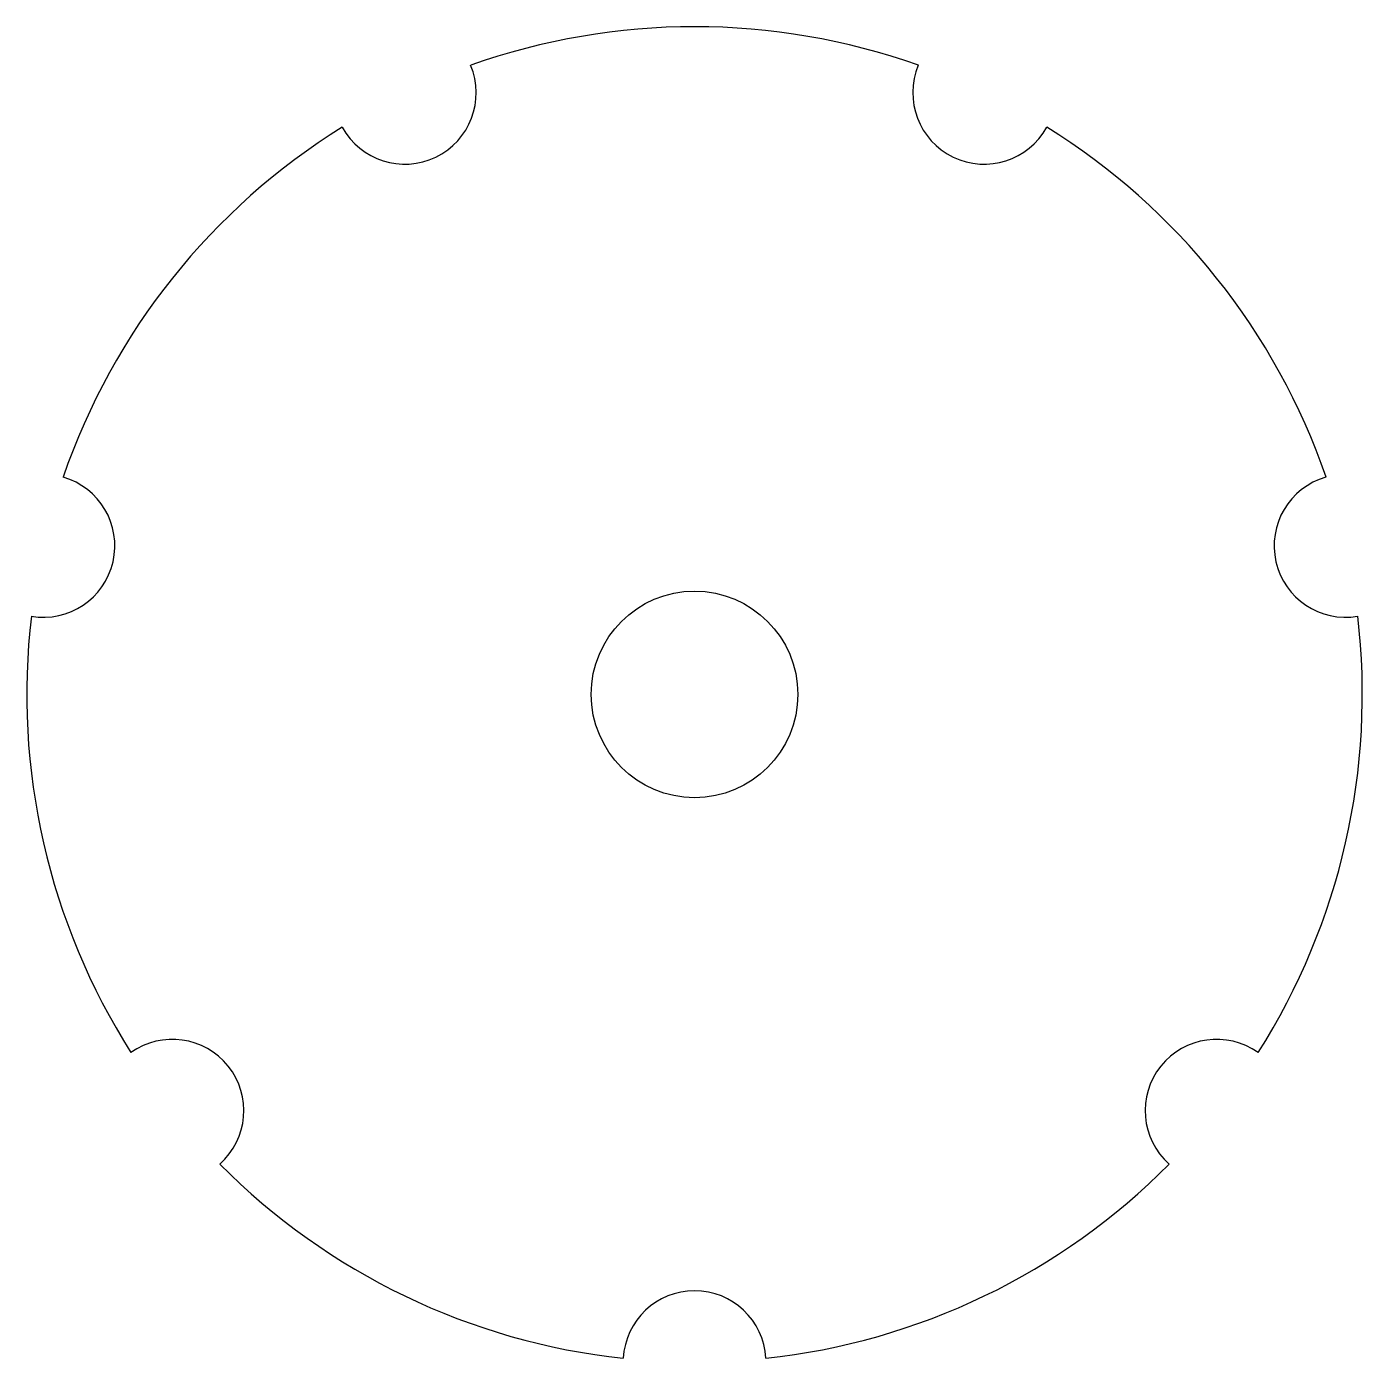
# Model space of a CAD drawing. Header units: millimetres. Extents: x 14.3 to 28.6, y 16.1 to 30.3.
import ezdxf

# ---------------------------------------------------------------- set-up
doc = ezdxf.new("R2010")
doc.units = ezdxf.units.MM
doc.header["$MEASUREMENT"] = 0

msp = doc.modelspace()

# ---------------------------------------------------------------- linework, layer by layer
msp.add_circle((21.442, 23.202), 1.1)
for centre, radius, start, end in [((21.442, 23.202), 7.11, 70.4131, 109.5869), ((18.357, 29.608), 0.76, 208.778, 22.6506), ((24.526, 29.608), 0.76, 157.3494, 331.222), ((21.442, 23.202), 7.11, 121.8416, 161.0155), ((21.442, 23.202), 7.11, 18.9845, 58.1584), ((14.51, 24.784), 0.76, 260.2065, 74.0792), ((28.373, 24.784), 0.76, 105.9208, 279.7935), ((21.442, 23.202), 7.11, 173.2702, 212.4441), ((21.442, 23.202), 7.11, 327.5559, 6.7298), ((15.883, 18.769), 0.76, 311.6351, 125.5077), ((27, 18.769), 0.76, 54.4923, 228.3649), ((21.442, 23.202), 7.11, 224.6988, 263.8726), ((21.442, 23.202), 7.11, 276.1274, 315.3012), ((21.442, 16.092), 0.76, 3.0637, 176.9363)]:
    msp.add_arc(centre, radius, start, end)

doc.saveas('drawing.dxf')
